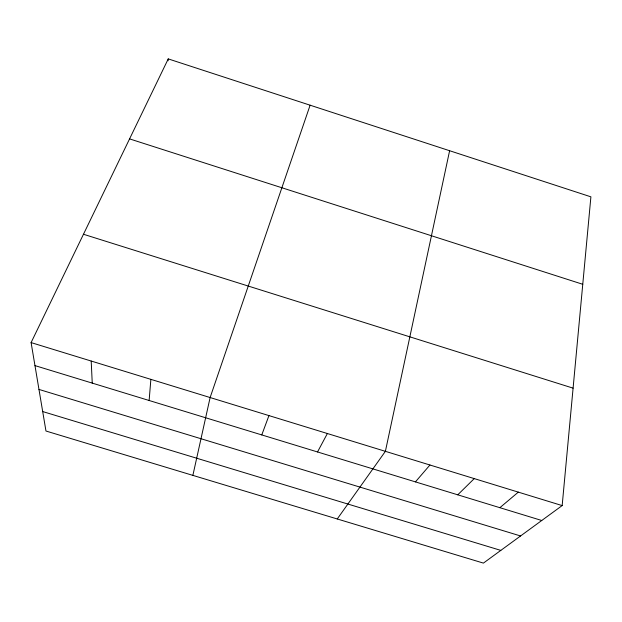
<?xml version="1.0" encoding="UTF-8"?>
<svg xmlns="http://www.w3.org/2000/svg" width="622" height="622" viewBox="0 0 622 622"><rect width="100%" height="100%" fill="white"/><g stroke="black" fill="none" stroke-linecap="round" stroke-linejoin="round"><path stroke-width="0.93" d="M168.103 60.777L168.243 58.896L590.9 196.832L562.164 505.585L483.411 563.104L45.966 431.023L31.1 342.598L168.243 58.896M149.132 400.498L150.874 379.358M449.613 150.726L385.391 451.331L337.248 518.973M192.874 475.379L210.119 397.544L310.114 105.196M261.769 434.926L268.953 415.597M317.515 451.961L327.374 433.526M415.434 481.887L429.942 465.007M457.761 494.824L474.252 478.606M499.863 507.692L518.32 492.134M38.968 389.426L520.567 535.97M42.693 411.554L500.819 550.392M34.964 365.604L541.754 520.49M31.1 342.598L562.164 505.585M83.472 234.261L573.095 388.151M129.57 138.885L582.76 284.293M91.201 361.04L92.243 383.113"/></g></svg>
